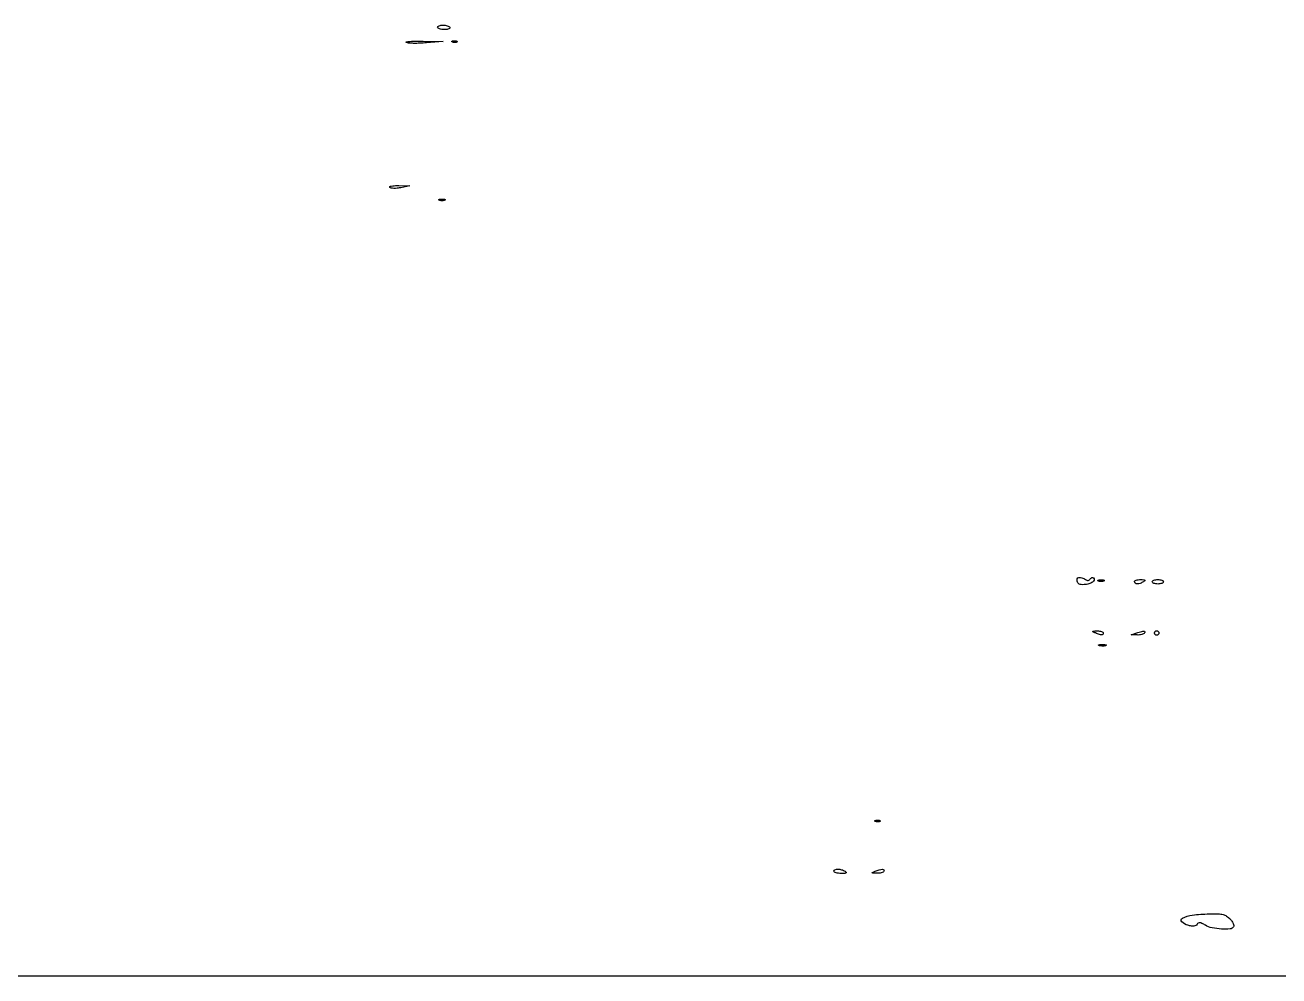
# Model space of a CAD drawing. Extents: x 0 to 1897, y 0 to 3427.
# Drawn here: x 499 to 1062, y 0 to 427 of the extents above; entities that cross this region are included whole.
import ezdxf

# ---------------------------------------------------------------- set-up
doc = ezdxf.new("R2010")
doc.units = 0
doc.header["$MEASUREMENT"] = 0

msp = doc.modelspace()

# ---------------------------------------------------------------- linework, layer by layer
for points in [[(689.5, 426, -0.297719), (689.490145, 425.608231, -0.145541), (689.083987, 425.281216, -0.069343), (688.243706, 425.066344, -0.027979), (687.059017, 425, -0.031003), (685.887118, 425.072735, -0.048032), (684.898586, 425.29375, -0.061379), (684.212425, 425.615572, -0.257909), (684, 426, -0.222681), (684.179376, 426.382793, -0.076538), (684.717039, 426.70625, -0.058208), (685.50628, 426.92683, -0.039081), (686.440983, 427, -0.037634), (687.42066, 426.926158, -0.041396), (688.346475, 426.70625, -0.045439), (689.093337, 426.384508, -0.130646)], [(679, 419.025806, -0.011123), (676.018276, 418.83378, -0.014164), (673.2625, 418.795912, -0.012129), (670.977029, 418.884733, -0.10476), (670, 419.15709, -0.70708), (670.041352, 419.448957, -0.02815), (671.584375, 419.670878, -0.017374), (674.146287, 419.803737, -0.007914), (677.5, 419.807899), (686.5, 419.676614)], [(692.729167, 419.395833, -0.126455), (692.402231, 419.202593, -0.060344), (691.916927, 419.123424, -0.05415), (691.359369, 419.160852, -0.051402), (690.8125, 419.316886, -0.054073), (690.395823, 419.538436, -0.470617), (690.37858, 419.720685, -0.168741), (690.670344, 419.862007, -0.018894), (691.416667, 419.921053, -0.028489), (692.112848, 419.910055, -0.077125), (692.592839, 419.799335, -0.208169), (692.77538, 419.614691, -0.296942)], [(667.5, 353.979134, -0.023613), (665.878268, 353.737379, -0.031008), (664.382799, 353.679372, -0.032899), (663.17184, 353.787436, -0.152886), (662.55, 354.094133, -0.472237), (662.575822, 354.446221, -0.105389), (663.215283, 354.72051, -0.040665), (664.571757, 354.875703, -0.013965), (666.55, 354.885001), (671.5, 354.770002)], [(687.25, 348.337719, -0.057986), (686.679992, 348.181385, -0.037979), (686, 348.12966, -0.037979), (685.320008, 348.181385, -0.057986), (684.75, 348.337719, -0.174857), (684.540618, 348.525001, -0.447206), (684.601562, 348.693942, -0.078554), (685.10856, 348.810911, -0.017491), (686, 348.842105, -0.017491), (686.89144, 348.810911, -0.078554), (687.398438, 348.693942, -0.447206), (687.459382, 348.525001, -0.174857)], [(974.973607, 178.037474, 0.057174), (975.657234, 177.707517, 0.111126), (976.256368, 177.638852, 0.131222), (976.761017, 177.833535, 0.097326), (977.169234, 178.273826, -0.074806), (977.500548, 178.664862, -0.108355), (977.895862, 178.882204, -0.130627), (978.291196, 178.892894, -0.139048), (978.62896, 178.704373, -0.282767), (978.845354, 177.797569, -0.159396), (978.15258, 176.853427, -0.086507), (976.549847, 176.081092, -0.05089), (974.449386, 175.710198, -0.036528), (973.104338, 175.710118, -0.093133), (972.165277, 175.958618, -0.127479), (971.556932, 176.46896, -0.104106), (971.215864, 177.25, -0.158932), (971.33651, 178.33275, -0.238903), (972.063546, 178.915387, -0.138583), (973.357768, 178.826151, -0.054967)], [(983.25, 177.337719, -0.057986), (982.679992, 177.181385, -0.037979), (982, 177.12966, -0.037979), (981.320008, 177.181385, -0.057986), (980.75, 177.337719, -0.174857), (980.540618, 177.525001, -0.447206), (980.601562, 177.693942, -0.078554), (981.10856, 177.810911, -0.017491), (982, 177.842105, -0.017491), (982.89144, 177.810911, -0.078554), (983.398438, 177.693942, -0.447206), (983.459382, 177.525001, -0.174857)], [(1001, 177, -0.05437), (999.582896, 176.288872, -0.089354), (998.2663, 176.051693, -0.147327), (997.363212, 176.323695, -0.251537), (997, 177, -0.242407), (997.19699, 177.382445, -0.069028), (997.807812, 177.701752, -0.052836), (998.696678, 177.917643, -0.03458), (999.75, 177.984687, -0.011096), (1001.150937, 177.945789, -0.155556), (1001.616929, 177.771138, -0.461139), (1001.628119, 177.487379, -0.043106)], [(1010, 177, -0.226478), (1009.817169, 176.617064, -0.074992), (1009.265625, 176.29375, -0.057076), (1008.457356, 176.073116, -0.038131), (1007.5, 176, -0.038131), (1006.542644, 176.073116, -0.057076), (1005.734375, 176.29375, -0.074992), (1005.182831, 176.617064, -0.226478), (1005, 177, -0.226478), (1005.182831, 177.382936, -0.074992), (1005.734375, 177.70625, -0.057076), (1006.542644, 177.926884, -0.038131), (1007.5, 178, -0.038131), (1008.457356, 177.926884, -0.057076), (1009.265625, 177.70625, -0.074992), (1009.817169, 177.382936, -0.226478)], [(983, 154, -0.163981), (982.78941, 153.375152, -0.234317), (982.274268, 153.119714, -0.087053), (981.28872, 153.292613, -0.014632), (979.5, 154, -0.009027), (978.343561, 154.521868, -0.485414), (978.296589, 154.727088, -0.215481), (978.584787, 154.872581, -0.004372), (980.25, 154.929715, -0.034583), (981.303371, 154.883773, -0.053373), (982.192188, 154.685604, -0.070412), (982.802156, 154.37836, -0.24567)], [(1001.5, 154, -0.14404), (1001.078442, 153.621896, -0.044867), (1000.273037, 153.323031, -0.040642), (999.266376, 153.135259, -0.035063), (998.190983, 153.09968), (995.5, 153.19936), (998, 154, -0.007211), (1000.328243, 154.708778, -0.070388), (1001.344509, 154.852557, -0.391036), (1001.639975, 154.57977, -0.159675)], [(1008, 154, -0.099038), (1007.923658, 153.618362, -0.097945), (1007.70625, 153.29375, -0.097945), (1007.381638, 153.076342, -0.099038), (1007, 153, -0.099038), (1006.618362, 153.076342, -0.097945), (1006.29375, 153.29375, -0.097945), (1006.076342, 153.618362, -0.099038), (1006, 154, -0.099038), (1006.076342, 154.381638, -0.097945), (1006.29375, 154.70625, -0.097945), (1006.618362, 154.923658, -0.099038), (1007, 155, -0.099038), (1007.381638, 154.923658, -0.097945), (1007.70625, 154.70625, -0.097945), (1007.923658, 154.381638, -0.099038)], [(984.269032, 148.344063, -0.06278), (983.671085, 148.185595, -0.030339), (982.880008, 148.127736, -0.029507), (982.036634, 148.167106, -0.037336), (981.269032, 148.307009, -0.087174), (980.883358, 148.48334, -0.597527), (980.900903, 148.643467, -0.080377), (981.431793, 148.764444, -0.012823), (982.5, 148.805051, -0.014395), (983.580113, 148.787295, -0.052471), (984.257153, 148.684921, -0.333666), (984.386009, 148.52287, -0.31318)], [(882.729167, 69.395833, -0.126455), (882.402231, 69.202593, -0.060344), (881.916927, 69.123424, -0.05415), (881.359369, 69.160852, -0.051402), (880.8125, 69.316886, -0.054073), (880.395823, 69.538436, -0.470617), (880.37858, 69.720685, -0.168741), (880.670344, 69.862007, -0.018894), (881.416667, 69.921053, -0.028489), (882.112848, 69.910055, -0.077125), (882.592839, 69.799335, -0.208169), (882.77538, 69.614691, -0.296942)], [(867, 47, -0.07201), (867.529794, 46.537668, -0.473162), (867.47668, 46.236165, -0.116665), (866.856389, 46.057632, -0.010814), (865.25, 46.015313, -0.029148), (864.004802, 46.082078, -0.045617), (862.954687, 46.298248, -0.057513), (862.221545, 46.616101, -0.267845), (862, 47, -0.304766), (862.469611, 47.698883, -0.097179), (863.76294, 47.95265, -0.071596), (865.452169, 47.70952, -0.072084)], [(884.5, 47, -0.142534), (884.078664, 46.619846, -0.044278), (883.273037, 46.314396, -0.04021), (882.266376, 46.117113, -0.034829), (881.190983, 46.070285, -0.00425), (879.54577, 46.127252, -0.225862), (879.274745, 46.270903, -0.474239), (879.32542, 46.472297, -0.008195), (880.5, 47, -0.028612), (882.384101, 47.684867, -0.072989), (883.818523, 47.895383, -0.222118), (884.457265, 47.596905, -0.323112)], [(1039.930455, 25.574028, -0.034418), (1040.754236, 24.566465, -0.046079), (1041.34507, 23.545189, -0.054159), (1041.644575, 22.653885, -0.194794), (1041.545752, 22.074028, -0.238301), (1039.967363, 21.107727, -0.033507), (1036.030881, 21.050708, -0.037569), (1031.853591, 21.58667, -0.082903), (1028.862001, 22.740589, 0.017782), (1027.300264, 23.589727, 0.087148), (1026.340936, 23.874526, 0.166838), (1025.663716, 23.725999, 0.118219), (1025.107097, 23.173287, -0.124881), (1024.534817, 22.619754, -0.103687), (1023.726726, 22.357657, -0.067084), (1022.5854, 22.388441, -0.023158), (1020.967407, 22.72864, -0.135487), (1018.248259, 24.295945, -0.501349), (1018.499335, 25.94745, -0.094028), (1022.966077, 27.343698, -0.023902), (1030.575686, 27.859387, -0.010023), (1034.665532, 27.85867, -0.054901), (1036.853113, 27.572864, -0.090097), (1038.400866, 26.882953, -0.05445)]]:
    msp.add_lwpolyline(points, format="xyb", close=True)
msp.add_lwpolyline([(295.093021, 0), (1079.79651, 0.007802)])

doc.saveas('drawing.dxf')
